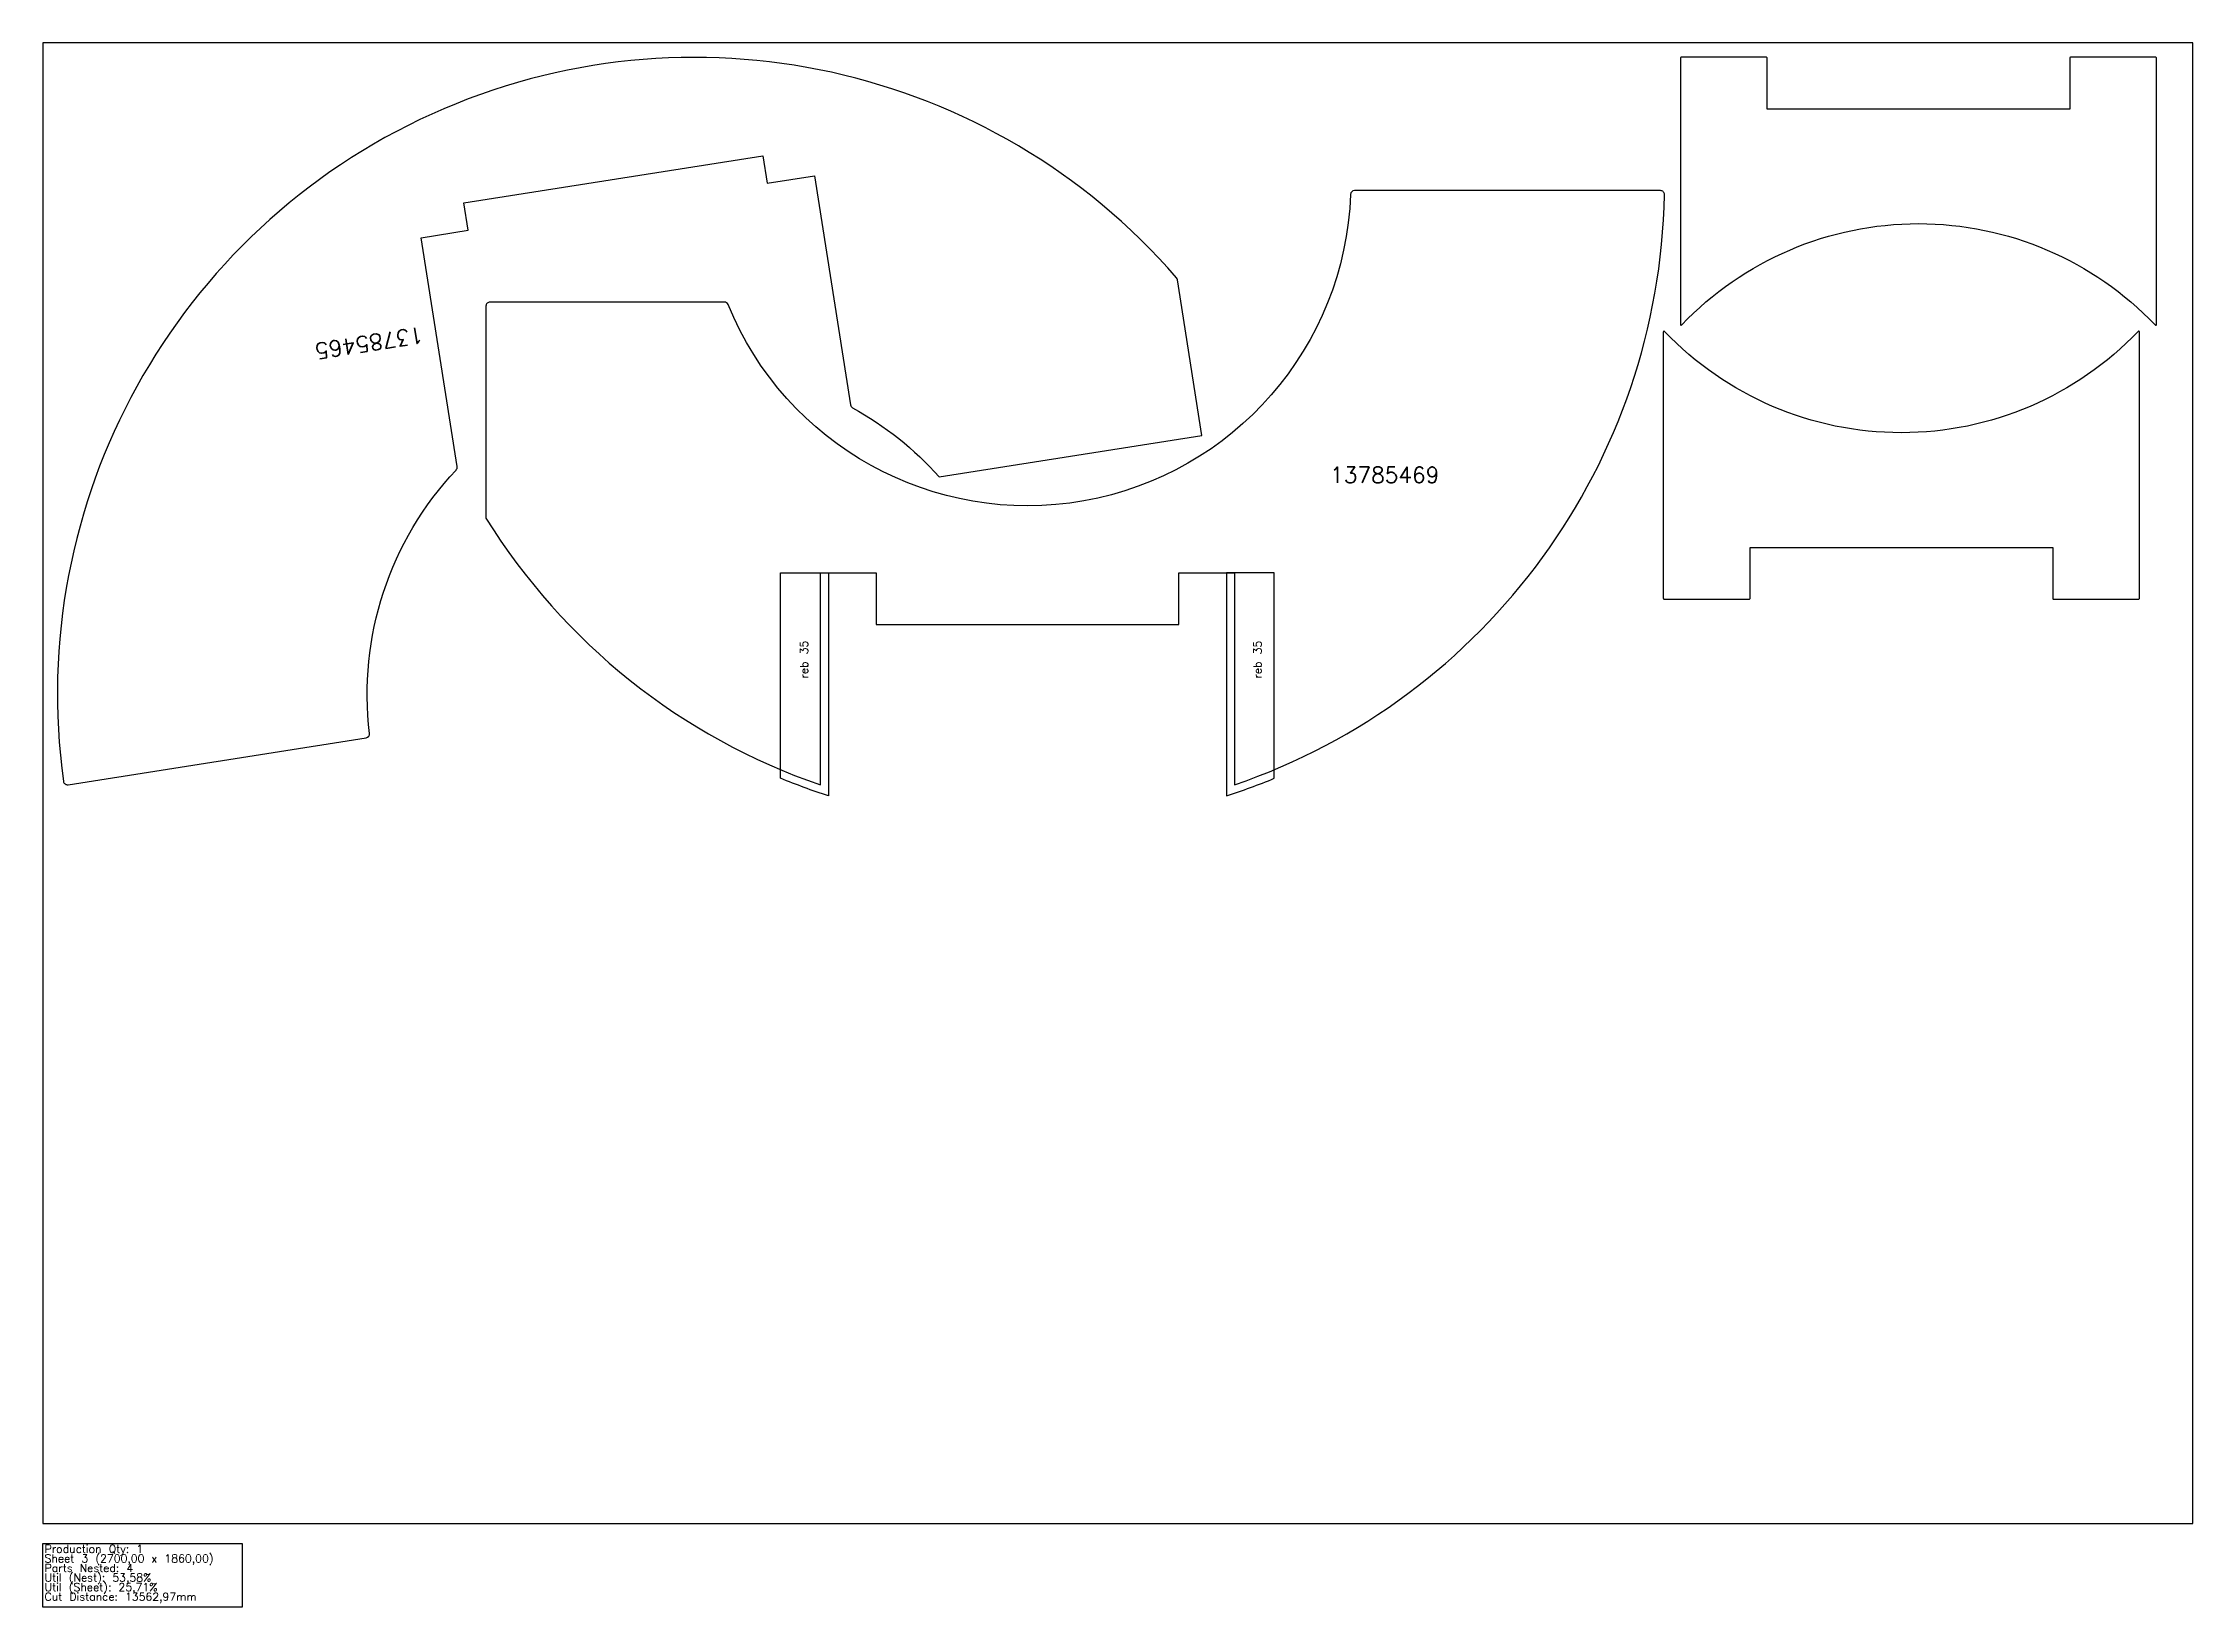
# Model space of a CAD drawing. Header units: millimetres. Extents: x 5670 to 8370, y -105 to 1860.
import ezdxf

# ---------------------------------------------------------------- set-up
doc = ezdxf.new("R2010")
doc.units = ezdxf.units.MM
for name, color, linetype in [('13785465', 7, 'Continuous'), ('13785469', 7, 'Continuous'), ('Rebaixo', 7, 'Continuous'), ('sheet', 24, 'Continuous'), ('Stats', 7, 'Continuous'), ('Texto', 7, 'Continuous')]:
    doc.layers.add(name, color=color, linetype=linetype)
doc.styles.get("Standard").update_dxf_attribs({"font": 'txt.shx'})

msp = doc.modelspace()

# ---------------------------------------------------------------- linework, layer by layer
at = {"layer": '13785465', "color": 6}
for points in [[(6080.1, 992.6, -0.222282), (6188.8, 1323.5, 0.231763), (6190.1, 1327.7), (6144.8, 1615.4), (6204, 1624.8), (6198.6, 1659.3), (6574, 1718.4), (6579.4, 1683.9), (6638.7, 1693.2), (6684, 1405.4, 0.231763), (6686.5, 1401.8, -0.085295), (6795.3, 1314.9), (7125.3, 1366.9), (7094.6, 1562.5, 0.140055), (7093.4, 1565, 0.746926), (5695.7, 932.4, 0.419751), (5701.4, 928.1), (6075.9, 987.1, 0.403689)], [(7727.9, 1505.8, -0.427854), (8322.5, 1505.8, 0.676591), (8324.2, 1506.5), (8324.2, 1841, 0.414214), (8323.2, 1842), (8216.2, 1842, 0.414214), (8215.2, 1841), (8215.2, 1777), (7835.2, 1777), (7835.2, 1841, 0.414214), (7834.2, 1842), (7727.2, 1842, 0.414214), (7726.2, 1841), (7726.2, 1506.5, 0.676591)], [(8301, 1497.5, -0.427854), (7706.5, 1497.5, 0.676591), (7704.8, 1496.8), (7704.8, 1162.3, 0.414214), (7705.8, 1161.3), (7812.8, 1161.3, 0.414214), (7813.8, 1162.3), (7813.8, 1226.3), (8193.8, 1226.3), (8193.8, 1162.3, 0.414214), (8194.8, 1161.3), (8301.8, 1161.3, 0.414214), (8302.8, 1162.3), (8302.8, 1496.8, 0.676591)]]:
    msp.add_lwpolyline(points, format="xyb", close=True, dxfattribs=at)
at = {"layer": '13785469', "color": 2}
msp.add_lwpolyline([(6646.3, 927.9), (6646.3, 1194.5), (6716.3, 1194.5), (6716.3, 1129.5), (7096.3, 1129.5), (7096.3, 1194.5), (7166.3, 1194.5), (7166.3, 927.9, 0.315075), (7706.2, 1669.4, 0.419751), (7701.2, 1674.5), (7317, 1674.5, 0.403562), (7312, 1669.7, -0.807997), (6530.3, 1531.4, 0.304987), (6525.6, 1534.5), (6231.3, 1534.5, 0.414214), (6226.3, 1529.5), (6226.3, 1263.1, 0.172937)], format="xyb", close=True, dxfattribs=at)
at = {"layer": 'Rebaixo', "color": 2}
for points in [[(6596.3, 936.2), (6596.3, 1194.5), (6656.3, 1194.5), (6656.3, 914.1, -0.019745)], [(7216.3, 936.2), (7216.3, 1194.5), (7156.3, 1194.5), (7156.3, 914.1, 0.019745)]]:
    msp.add_lwpolyline(points, format="xyb", close=True, dxfattribs=at)
at = {"layer": 'sheet', "color": 7}
msp.add_lwpolyline([(5670, 0), (8370, 0), (8370, 1860), (5670, 1860)], close=True, dxfattribs=at)
at = {"layer": 'Stats', "color": 151}
msp.add_lwpolyline([(5670, -25), (5920, -25), (5920, -105), (5670, -105), (5670, -25)], close=True, dxfattribs=at)

# ---------------------------------------------------------------- texts
at = {"layer": 'Rebaixo', "color": 2, "char_height": 10, "attachment_point": 7, "rotation": 90}
for insert in [(6630.7, 1061.5), (7200.3, 1061.5)]:
    msp.add_mtext_dynamic_manual_height_columns('reb 35', width=59.097, gutter_width=12.5, heights=[0], dxfattribs=dict(at, insert=insert))
at = {"layer": 'Stats', "color": 60}
for s, p in [('Production Qty: 1', (5672, -37)), ('Sheet 3 (2700,00 x 1860,00)', (5672, -49)), ('Parts Nested: 4', (5672, -61)), ('Util (Nest): 53,58%', (5672, -73)), ('Util (Sheet): 25,71%', (5672, -85)), ('Cut Distance: 13562,97mm', (5672, -97))]:
    msp.add_text(s, height=10, dxfattribs=at).set_placement(p)
at = {"layer": 'Texto', "color": 6, "insert": (6149, 1483.8), "char_height": 20, "width": 327.469, "attachment_point": 1, "rotation": 188.9463}
msp.add_mtext('13785465', dxfattribs=at)
at = {"layer": 'Texto', "color": 2, "insert": (7286.4, 1327.3), "char_height": 20, "width": 431.733, "attachment_point": 1}
msp.add_mtext('13785469', dxfattribs=at)

doc.saveas('drawing.dxf')
